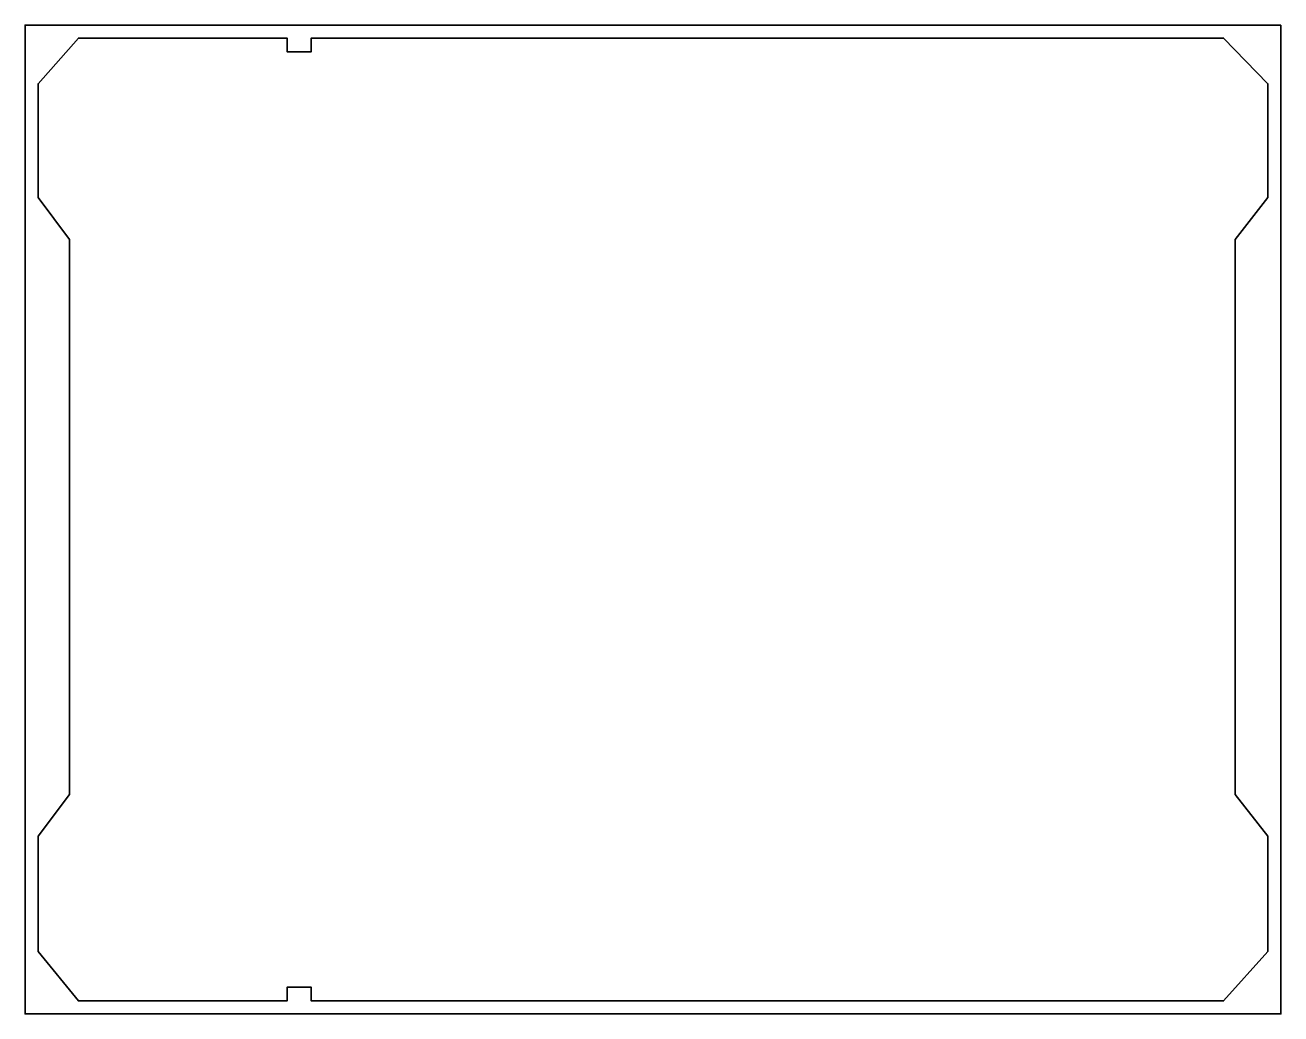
# Model space of a CAD drawing. Header units: millimetres. Extents: x -137 to 347, y -42 to 339.
import ezdxf

# ---------------------------------------------------------------- set-up
doc = ezdxf.new("R2010")
doc.units = ezdxf.units.MM
doc.header["$MEASUREMENT"] = 0
doc.layers.get('0').update_dxf_attribs({"lineweight": 0})
doc.layers.add('Safety', color=7, linetype='Continuous', lineweight=0)

msp = doc.modelspace()

# ---------------------------------------------------------------- linework, layer by layer
at = {"color": 18, "lineweight": 35, "true_color": 0x000000}
msp.add_lwpolyline([(144.35, -37.25), (325.17, -37.25), (342.25, -18.15), (342.25, 26.28), (329.65, 42.38), (329.65, 149.25), (329.65, 256.59), (342.25, 272.69), (342.25, 316.65), (325.17, 334.25), (104.25, 334.25), (-26.87, 334.25), (-26.87, 328.99), (-36.2, 328.99), (-36.2, 334.25), (-116.67, 334.25), (-132.25, 316.65), (-132.25, 272.69), (-120.15, 256.59), (-120.15, 149.25), (-120.15, 42.38), (-132.25, 26.28), (-132.25, -18.15), (-116.67, -37.25), (-36.2, -37.25), (-36.2, -31.99), (-26.87, -31.99), (-26.87, -37.25), (64.15, -37.25)], close=True, dxfattribs=at)
at = {"layer": 'Safety', "color": 18, "lineweight": 35, "true_color": 0x000000}
msp.add_lwpolyline([(347.25, 339.25), (-137.25, 339.25), (-137.25, -42.25), (347.25, -42.25)], close=True, dxfattribs=at)

doc.saveas('drawing.dxf')
